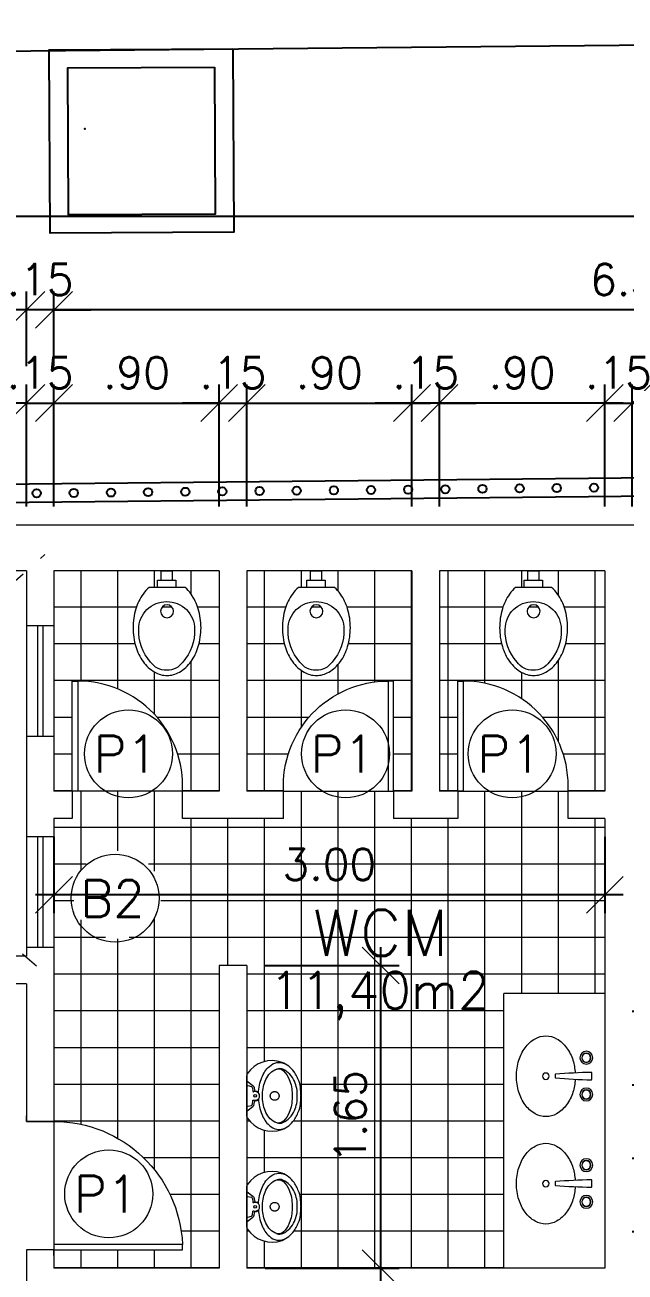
# Model space of a CAD drawing. Header units: millimetres. Extents: x 521 to 1055, y 261 to 520.
# Drawn here: x 675.49 to 678.76, y 420.18 to 426.97 of the extents above; entities that cross this region are included whole.
import ezdxf
from ezdxf.enums import TextEntityAlignment as Align

# ---------------------------------------------------------------- set-up
doc = ezdxf.new("R2010")
doc.units = ezdxf.units.MM
doc.linetypes.add('CONTINU', pattern=[0])
doc.linetypes.add('DASHDOT', pattern=[1, 0.5, -0.25, 0, -0.25])
doc.layers.add('0.1', color=8, linetype='Continuous', lineweight=13)
for name, color, linetype in [('01', 8, 'Continuous'), ('02', 1, 'Continuous'), ('parede', 5, 'Continuous'), ('PENA_02_VEG', 8, 'Continuous')]:
    doc.layers.add(name, color=color, linetype=linetype)
doc.styles.add('ROMANS', font='romans')
doc.styles.get("Standard").update_dxf_attribs({"font": 'romans.shx'})
doc.dimstyles.new('Fares Eng - 50', dxfattribs={"dimscale": 2, "dimtxt": 0.085, "dimasz": 0.1, "dimexe": 0.05, "dimexo": 0.05, "dimgap": 0.04, "dimtad": 1, "dimzin": 4, "dimdsep": 46, "dimtxsty": 'ROMANS', "dimblk1": 'OBLIQUE', "dimblk2": 'OBLIQUE', "dimsah": 1, "dimcen": 0.05, "dimdle": 0.05, "dimclrd": 8, "dimclre": 8, "dimclrt": 8, "dimaunit": 1, "dimadec": 0, "dimazin": 0, "dimtfac": 1, "dimtix": 1, "dimtmove": 2, "dimatfit": 0, "dimldrblk": 'OPEN90', "dimfxl": 1, "dimtolj": 1, "dimtzin": 0, "dimarcsym": 0})
pattern_1 = [(0, (0, 0), (0, 0.2), []), (90, (0, 0), (-0.2, 1e-17), [])]

# ---------------------------------------------------------------- blocks, each defined once
blk = doc.blocks.new('P60')
at = {"color": 252}
blk.add_lwpolyline([(-0.6, 0.0596), (0, 0.0596), (0, 0.03), (-0.6, 0.03)], close=True, dxfattribs=at)
at = {"color": 8}
blk.add_arc((-0.0289, 0.0596), 0.5711, 87.10254, 180, dxfattribs=at)
blk = doc.blocks.new('Vaso')
for points in [[(0.03, -0.05), (0.03, 0), (-0.03, 0), (-0.03, -0.05)], [(0.05, -0.09), (0.05, -0.05), (-0.05, -0.05), (-0.05, -0.09)]]:
    blk.add_lwpolyline(points)
for points in [[(0.1829, -0.31, -0.071776), (0.168, -0.4129, -0.083144), (0.1287, -0.4938, -0.106699), (0.0652, -0.5518, -0.132564), (-0.0021, -0.57, -0.132564), (-0.0694, -0.5518, -0.106699), (-0.1329, -0.4938, -0.083144), (-0.1722, -0.4129, -0.071776), (-0.1871, -0.31, -0.071776), (-0.1722, -0.2071, -0.083144), (-0.1329, -0.1262, -0.060171), (-0.1, -0.09), (0.0958, -0.09, -0.060171), (0.1287, -0.1262, -0.083144), (0.168, -0.2071, -0.071776)], [(-0.0876, -0.4972, 0.2474), (0, -0.5413, 0.2474), (0.0876, -0.4972, 0.197858), (0.1521, -0.3175, 0.418329), (0, -0.1675, 0.418329), (-0.1521, -0.3175, 0.197858)]]:
    blk.add_lwpolyline(points, format="xyb", close=True)
blk.add_circle((-0.0021, -0.22), 0.0352)
blk = doc.blocks.new('_OBLIQUE')
at = {"color": 0, "linetype": 'ByBlock'}
blk.add_line((-0.5, -0.5), (0.5, 0.5), dxfattribs=at)
blk = doc.blocks.new('*D325')
at = {"layer": '0.1', "color": 8, "linetype": 'CONTINU', "lineweight": -2, "transparency": 16777216}
for p, q in [((675.5027, 424.3465), (675.5027, 425.0113)), ((675.6527, 424.3465), (675.6527, 425.0113)), ((675.5027, 424.9113), (675.3027, 424.9113)), ((675.5027, 424.9113), (675.6527, 424.9113)), ((675.6527, 424.9113), (675.8527, 424.9113))]:
    blk.add_line(p, q, dxfattribs=at)
at = {"layer": 'DEFPOINTS', "color": 0, "linetype": 'CONTINU', "lineweight": -2, "transparency": 16777216}
for p in [(675.6527, 424.9113), (675.5027, 424.2465), (675.6527, 424.2465)]:
    blk.add_point(p, dxfattribs=at)
at = {"layer": '0.1', "color": 8, "linetype": 'CONTINU', "lineweight": -2, "transparency": 16777216, "xscale": 0.2, "yscale": 0.2, "zscale": 0.2}
blk.add_blockref('_OBLIQUE', (675.5027, 424.9113), dxfattribs=at)
at = {"layer": '0.1', "color": 8, "linetype": 'CONTINU', "lineweight": -2, "transparency": 16777216, "xscale": 0.2, "yscale": 0.2, "zscale": 0.2, "rotation": 180}
blk.add_blockref('_OBLIQUE', (675.6527, 424.9113), dxfattribs=at)
at = {"layer": '0.1', "color": 8, "linetype": 'CONTINU', "transparency": 16777216, "insert": (675.5777, 425.0763), "char_height": 0.17, "attachment_point": 5, "style": 'ROMANS'}
blk.add_mtext('\\A1;.15', dxfattribs=at)
blk = doc.blocks.new('_Open90')
at = {"color": 0, "linetype": 'ByBlock', "lineweight": -2}
for p, q in [((-0.5, 0.5), (0, 0)), ((0, 0), (-1, 0)), ((0, 0), (-0.5, -0.5))]:
    blk.add_line(p, q, dxfattribs=at)
blk = doc.blocks.new('*D326')
at = {"layer": '0.1', "color": 8, "linetype": 'CONTINU', "lineweight": -2, "transparency": 16777216}
for p, q in [((675.6527, 424.3465), (675.6527, 425.0113)), ((676.5527, 424.3465), (676.5527, 425.0113)), ((675.5527, 424.9113), (676.6527, 424.9113))]:
    blk.add_line(p, q, dxfattribs=at)
at = {"layer": 'DEFPOINTS', "color": 0, "linetype": 'CONTINU', "lineweight": -2, "transparency": 16777216}
for p in [(676.5527, 424.9113), (675.6527, 424.2465), (676.5527, 424.2465)]:
    blk.add_point(p, dxfattribs=at)
at = {"layer": '0.1', "color": 8, "linetype": 'CONTINU', "lineweight": -2, "transparency": 16777216, "xscale": 0.2, "yscale": 0.2, "zscale": 0.2, "rotation": 180}
blk.add_blockref('_OBLIQUE', (675.6527, 424.9113), dxfattribs=at)
at = {"layer": '0.1', "color": 8, "linetype": 'CONTINU', "lineweight": -2, "transparency": 16777216, "xscale": 0.2, "yscale": 0.2, "zscale": 0.2}
blk.add_blockref('_OBLIQUE', (676.5527, 424.9113), dxfattribs=at)
at = {"layer": '0.1', "color": 8, "linetype": 'CONTINU', "transparency": 16777216, "insert": (676.1027, 425.0763), "char_height": 0.17, "attachment_point": 5, "style": 'ROMANS'}
blk.add_mtext('\\A1;.90', dxfattribs=at)
blk = doc.blocks.new('*D327')
at = {"layer": '0.1', "color": 8, "linetype": 'CONTINU', "lineweight": -2, "transparency": 16777216}
for p, q in [((676.5527, 424.3465), (676.5527, 425.0113)), ((676.7027, 424.3465), (676.7027, 425.0113)), ((676.5527, 424.9113), (676.3527, 424.9113)), ((676.5527, 424.9113), (676.7027, 424.9113)), ((676.7027, 424.9113), (676.9027, 424.9113))]:
    blk.add_line(p, q, dxfattribs=at)
at = {"layer": 'DEFPOINTS', "color": 0, "linetype": 'CONTINU', "lineweight": -2, "transparency": 16777216}
for p in [(676.7027, 424.9113), (676.5527, 424.2465), (676.7027, 424.2465)]:
    blk.add_point(p, dxfattribs=at)
at = {"layer": '0.1', "color": 8, "linetype": 'CONTINU', "lineweight": -2, "transparency": 16777216, "xscale": 0.2, "yscale": 0.2, "zscale": 0.2}
blk.add_blockref('_OBLIQUE', (676.5527, 424.9113), dxfattribs=at)
at = {"layer": '0.1', "color": 8, "linetype": 'CONTINU', "lineweight": -2, "transparency": 16777216, "xscale": 0.2, "yscale": 0.2, "zscale": 0.2, "rotation": 180}
blk.add_blockref('_OBLIQUE', (676.7027, 424.9113), dxfattribs=at)
at = {"layer": '0.1', "color": 8, "linetype": 'CONTINU', "transparency": 16777216, "insert": (676.6277, 425.0763), "char_height": 0.17, "attachment_point": 5, "style": 'ROMANS'}
blk.add_mtext('\\A1;.15', dxfattribs=at)
blk = doc.blocks.new('*D328')
at = {"layer": '0.1', "color": 8, "linetype": 'CONTINU', "lineweight": -2, "transparency": 16777216}
for p, q in [((676.7027, 424.3465), (676.7027, 425.0113)), ((677.6027, 424.3465), (677.6027, 425.0113)), ((676.6027, 424.9113), (677.7027, 424.9113))]:
    blk.add_line(p, q, dxfattribs=at)
at = {"layer": 'DEFPOINTS', "color": 0, "linetype": 'CONTINU', "lineweight": -2, "transparency": 16777216}
for p in [(677.6027, 424.9113), (676.7027, 424.2465), (677.6027, 424.2465)]:
    blk.add_point(p, dxfattribs=at)
at = {"layer": '0.1', "color": 8, "linetype": 'CONTINU', "lineweight": -2, "transparency": 16777216, "xscale": 0.2, "yscale": 0.2, "zscale": 0.2, "rotation": 180}
blk.add_blockref('_OBLIQUE', (676.7027, 424.9113), dxfattribs=at)
at = {"layer": '0.1', "color": 8, "linetype": 'CONTINU', "lineweight": -2, "transparency": 16777216, "xscale": 0.2, "yscale": 0.2, "zscale": 0.2}
blk.add_blockref('_OBLIQUE', (677.6027, 424.9113), dxfattribs=at)
at = {"layer": '0.1', "color": 8, "linetype": 'CONTINU', "transparency": 16777216, "insert": (677.1527, 425.0763), "char_height": 0.17, "attachment_point": 5, "style": 'ROMANS'}
blk.add_mtext('\\A1;.90', dxfattribs=at)
blk = doc.blocks.new('*D329')
at = {"layer": '0.1', "color": 8, "linetype": 'CONTINU', "lineweight": -2, "transparency": 16777216}
for p, q in [((678.6527, 424.3465), (678.6527, 425.0113)), ((678.8027, 424.3465), (678.8027, 425.0113)), ((678.6527, 424.9113), (678.4527, 424.9113)), ((678.6527, 424.9113), (678.8027, 424.9113)), ((678.8027, 424.9113), (679.0027, 424.9113))]:
    blk.add_line(p, q, dxfattribs=at)
at = {"layer": 'DEFPOINTS', "color": 0, "linetype": 'CONTINU', "lineweight": -2, "transparency": 16777216}
for p in [(678.8027, 424.9113), (678.6527, 424.2465), (678.8027, 424.2465)]:
    blk.add_point(p, dxfattribs=at)
at = {"layer": '0.1', "color": 8, "linetype": 'CONTINU', "lineweight": -2, "transparency": 16777216, "xscale": 0.2, "yscale": 0.2, "zscale": 0.2}
blk.add_blockref('_OBLIQUE', (678.6527, 424.9113), dxfattribs=at)
at = {"layer": '0.1', "color": 8, "linetype": 'CONTINU', "lineweight": -2, "transparency": 16777216, "xscale": 0.2, "yscale": 0.2, "zscale": 0.2, "rotation": 180}
blk.add_blockref('_OBLIQUE', (678.8027, 424.9113), dxfattribs=at)
at = {"layer": '0.1', "color": 8, "linetype": 'CONTINU', "transparency": 16777216, "insert": (678.7277, 425.0763), "char_height": 0.17, "attachment_point": 5, "style": 'ROMANS'}
blk.add_mtext('\\A1;.15', dxfattribs=at)
blk = doc.blocks.new('*D330')
at = {"layer": '0.1', "color": 8, "linetype": 'CONTINU', "lineweight": -2, "transparency": 16777216}
for p, q in [((678.8027, 424.3465), (678.8027, 425.0113)), ((682.0027, 424.3465), (682.0027, 425.0113)), ((678.7027, 424.9113), (682.1027, 424.9113))]:
    blk.add_line(p, q, dxfattribs=at)
at = {"layer": 'DEFPOINTS', "color": 0, "linetype": 'CONTINU', "lineweight": -2, "transparency": 16777216}
for p in [(682.0027, 424.9113), (678.8027, 424.2465), (682.0027, 424.2465)]:
    blk.add_point(p, dxfattribs=at)
at = {"layer": '0.1', "color": 8, "linetype": 'CONTINU', "lineweight": -2, "transparency": 16777216, "xscale": 0.2, "yscale": 0.2, "zscale": 0.2, "rotation": 180}
blk.add_blockref('_OBLIQUE', (678.8027, 424.9113), dxfattribs=at)
at = {"layer": '0.1', "color": 8, "linetype": 'CONTINU', "lineweight": -2, "transparency": 16777216, "xscale": 0.2, "yscale": 0.2, "zscale": 0.2}
blk.add_blockref('_OBLIQUE', (682.0027, 424.9113), dxfattribs=at)
at = {"layer": '0.1', "color": 8, "linetype": 'CONTINU', "transparency": 16777216, "insert": (680.4027, 425.0763), "char_height": 0.17, "attachment_point": 5, "style": 'ROMANS'}
blk.add_mtext('\\A1;3.20', dxfattribs=at)
blk = doc.blocks.new('*D332')
at = {"layer": '0.1', "color": 8, "linetype": 'CONTINU', "lineweight": -2, "transparency": 16777216}
for p, q in [((675.6527, 425.1113), (675.6527, 425.519)), ((682.0027, 425.1113), (682.0027, 425.519)), ((682.1027, 425.419), (675.5527, 425.419))]:
    blk.add_line(p, q, dxfattribs=at)
at = {"layer": 'DEFPOINTS', "color": 0, "linetype": 'CONTINU', "lineweight": -2, "transparency": 16777216}
for p in [(675.6527, 425.419), (675.6527, 425.0113), (682.0027, 425.0113)]:
    blk.add_point(p, dxfattribs=at)
at = {"layer": '0.1', "color": 8, "linetype": 'CONTINU', "lineweight": -2, "transparency": 16777216, "xscale": 0.2, "yscale": 0.2, "zscale": 0.2, "rotation": 180}
blk.add_blockref('_OBLIQUE', (675.6527, 425.419), dxfattribs=at)
at = {"layer": '0.1', "color": 8, "linetype": 'CONTINU', "lineweight": -2, "transparency": 16777216, "xscale": 0.2, "yscale": 0.2, "zscale": 0.2}
blk.add_blockref('_OBLIQUE', (682.0027, 425.419), dxfattribs=at)
at = {"layer": '0.1', "color": 8, "linetype": 'CONTINU', "transparency": 16777216, "insert": (678.8277, 425.584), "char_height": 0.17, "attachment_point": 5, "style": 'ROMANS'}
blk.add_mtext('\\A1;6.35', dxfattribs=at)
blk = doc.blocks.new('*D334')
at = {"layer": '0.1', "color": 8, "linetype": 'CONTINU', "lineweight": -2, "transparency": 16777216}
for p, q in [((675.5027, 425.1113), (675.5027, 425.519)), ((675.6527, 425.1113), (675.6527, 425.519)), ((675.5027, 425.419), (675.3027, 425.419)), ((675.6527, 425.419), (675.5027, 425.419)), ((675.6527, 425.419), (675.8527, 425.419))]:
    blk.add_line(p, q, dxfattribs=at)
at = {"layer": 'DEFPOINTS', "color": 0, "linetype": 'CONTINU', "lineweight": -2, "transparency": 16777216}
for p in [(675.5027, 425.419), (675.5027, 425.0113), (675.6527, 425.0113)]:
    blk.add_point(p, dxfattribs=at)
at = {"layer": '0.1', "color": 8, "linetype": 'CONTINU', "lineweight": -2, "transparency": 16777216, "xscale": 0.2, "yscale": 0.2, "zscale": 0.2}
blk.add_blockref('_OBLIQUE', (675.5027, 425.419), dxfattribs=at)
at = {"layer": '0.1', "color": 8, "linetype": 'CONTINU', "lineweight": -2, "transparency": 16777216, "xscale": 0.2, "yscale": 0.2, "zscale": 0.2, "rotation": 180}
blk.add_blockref('_OBLIQUE', (675.6527, 425.419), dxfattribs=at)
at = {"layer": '0.1', "color": 8, "linetype": 'CONTINU', "transparency": 16777216, "insert": (675.5777, 425.584), "char_height": 0.17, "attachment_point": 5, "style": 'ROMANS'}
blk.add_mtext('\\A1;.15', dxfattribs=at)
blk = doc.blocks.new('*D335')
at = {"layer": '0.1', "color": 8, "linetype": 'CONTINU', "lineweight": -2, "transparency": 16777216}
for p, q in [((673.0027, 425.1113), (673.0027, 425.519)), ((675.5027, 425.1113), (675.5027, 425.519)), ((675.6027, 425.419), (672.9027, 425.419))]:
    blk.add_line(p, q, dxfattribs=at)
at = {"layer": 'DEFPOINTS', "color": 0, "linetype": 'CONTINU', "lineweight": -2, "transparency": 16777216}
for p in [(673.0027, 425.419), (673.0027, 425.0113), (675.5027, 425.0113)]:
    blk.add_point(p, dxfattribs=at)
at = {"layer": '0.1', "color": 8, "linetype": 'CONTINU', "lineweight": -2, "transparency": 16777216, "xscale": 0.2, "yscale": 0.2, "zscale": 0.2, "rotation": 180}
blk.add_blockref('_OBLIQUE', (673.0027, 425.419), dxfattribs=at)
at = {"layer": '0.1', "color": 8, "linetype": 'CONTINU', "lineweight": -2, "transparency": 16777216, "xscale": 0.2, "yscale": 0.2, "zscale": 0.2}
blk.add_blockref('_OBLIQUE', (675.5027, 425.419), dxfattribs=at)
at = {"layer": '0.1', "color": 8, "linetype": 'CONTINU', "transparency": 16777216, "insert": (673.79, 425.6269), "char_height": 0.17, "attachment_point": 5, "style": 'ROMANS'}
blk.add_mtext('\\A1;2.50', dxfattribs=at)
blk = doc.blocks.new('*D339')
at = {"layer": '0.1', "color": 8, "linetype": 'CONTINU', "lineweight": -2, "transparency": 16777216}
for p, q in [((666.2527, 425.619), (666.2527, 426.0268)), ((682.2527, 425.619), (682.2527, 426.0268)), ((682.3527, 425.9268), (666.1527, 425.9268))]:
    blk.add_line(p, q, dxfattribs=at)
at = {"layer": 'DEFPOINTS', "color": 0, "linetype": 'CONTINU', "lineweight": -2, "transparency": 16777216}
for p in [(666.2527, 425.9268), (666.2527, 425.519), (682.2527, 425.519)]:
    blk.add_point(p, dxfattribs=at)
at = {"layer": '0.1', "color": 8, "linetype": 'CONTINU', "lineweight": -2, "transparency": 16777216, "xscale": 0.2, "yscale": 0.2, "zscale": 0.2, "rotation": 180}
blk.add_blockref('_OBLIQUE', (666.2527, 425.9268), dxfattribs=at)
at = {"layer": '0.1', "color": 8, "linetype": 'CONTINU', "lineweight": -2, "transparency": 16777216, "xscale": 0.2, "yscale": 0.2, "zscale": 0.2}
blk.add_blockref('_OBLIQUE', (682.2527, 425.9268), dxfattribs=at)
at = {"layer": '0.1', "color": 8, "linetype": 'CONTINU', "transparency": 16777216, "insert": (673.7149, 426.1828), "char_height": 0.17, "attachment_point": 5, "style": 'ROMANS'}
blk.add_mtext('\\A1;16.00', dxfattribs=at)
blk = doc.blocks.new('*D446')
at = {"layer": '0.1', "color": 8, "linetype": 'CONTINU', "lineweight": -2, "transparency": 16777216}
for p, q in [((674.7827, 421.8465), (674.7827, 403.5465)), ((675.4027, 421.7465), (674.6827, 421.7465)), ((675.4027, 403.6465), (674.6827, 403.6465))]:
    blk.add_line(p, q, dxfattribs=at)
at = {"layer": 'DEFPOINTS', "color": 0, "linetype": 'CONTINU', "lineweight": -2, "transparency": 16777216}
for p in [(675.5027, 421.7465), (674.7827, 403.6465), (675.5027, 403.6465)]:
    blk.add_point(p, dxfattribs=at)
at = {"layer": '0.1', "color": 8, "linetype": 'CONTINU', "lineweight": -2, "transparency": 16777216, "xscale": 0.2, "yscale": 0.2, "zscale": 0.2}
for p, rotation in [((674.7827, 421.7465), 90), ((674.7827, 403.6465), 270)]:
    blk.add_blockref('_OBLIQUE', p, dxfattribs=dict(at, rotation=rotation))
at = {"layer": '0.1', "color": 8, "linetype": 'CONTINU', "transparency": 16777216, "insert": (674.6177, 412.6965), "char_height": 0.17, "attachment_point": 5, "rotation": 90, "style": 'ROMANS'}
blk.add_mtext('\\A1;18.10', dxfattribs=at)
blk = doc.blocks.new('P70')
for points in [[(0, 0.76), (0, 0.73), (0.15, 0.73), (0.15, 0.76)], [(0, 0), (0, 0.03), (0.15, 0.03), (0.15, 0)]]:
    blk.add_lwpolyline(points)
blk.add_lwpolyline([(-0.7, 0.06), (0, 0.06), (0, 0.03), (-0.7, 0.03)], close=True)
at = {"color": 8}
blk.add_arc((0, 0.0293), 0.7007, 90, 177.4911, dxfattribs=at)
blk = doc.blocks.new('MIC')
for p, q in [((0, 0), (0, 0.1115)), ((0.294, 0.0017), (0.294, 0)), ((0, -0.1115), (0, 0)), ((0.294, 0), (0.294, -0.0017))]:
    blk.add_line(p, q)
for points in [[(0.0639, 0.016, -0.100603), (0.082, 0.1, -0.114611), (0.123, 0.161, -0.309836), (0.2095, 0.1751, -0.309836)], [(0.1614, -0.1456), (0.1649, -0.1467, 0.189039), (0.1967, -0.145, 0.189014), (0.26, -0.0796, 0.116802), (0.275, 0, 0.116802), (0.26, 0.0796, 0.189014), (0.1967, 0.145, 0.189039), (0.1649, 0.1467), (0.1614, 0.1456)], [(0.002, 0.0805), (0.034, 0.057, -0.1805), (0.041, 0.0455), (0.043, 0.032, 0.35029), (0.0485, 0.026, -0.252034), (0.063, 0.0195)], [(0, 0.0531, -0.473116), (0.005, 0.056), (0.025, 0.0515, -0.362542), (0.0315, 0.043), (0.0325, 0.0285, 0.564769), (0.0386, 0.0228)], [(0, -0.0531, 0.473116), (0.005, -0.056), (0.025, -0.0515, 0.362542), (0.0315, -0.043), (0.0325, -0.0285, -0.564769), (0.0386, -0.0228)], [(0.002, -0.0805), (0.034, -0.057, 0.1805), (0.041, -0.0455), (0.043, -0.032, -0.35029), (0.0485, -0.026, 0.252034), (0.063, -0.0195)], [(0.0639, -0.016, 0.100603), (0.082, -0.1, 0.114611), (0.123, -0.161, 0.309836), (0.2095, -0.1751, 0.309836)]]:
    blk.add_lwpolyline(points, format="xyb")
blk.add_lwpolyline([(0.247, 0), (0.2471, -0.0078, -0.102017), (0.2314, -0.0902, -0.100634), (0.1998, -0.1372, -0.31043), (0.1587, -0.1445, -0.029837), (0.153, -0.1425, -0.193887), (0.1005, -0.08, -0.096635), (0.0855, 0, -0.096635), (0.1005, 0.08, -0.193887), (0.153, 0.1425, -0.029837), (0.1587, 0.1445, -0.31043), (0.1998, 0.1372, -0.100634), (0.2314, 0.0902, -0.102017), (0.2471, 0.0078)], format="xyb", close=True)
blk.add_circle((0.046, 0), 0.0075)
at = {"linetype": 'DASHDOT'}
blk.add_circle((0.152, 0), 0.024, dxfattribs=at)
for centre, radius, start, end in [((0.1378, 0.0316), 0.1612, 69.9635, 146.72537), ((0.1387, 0.0475), 0.146, 35.25885, 68.15339), ((0.0142, 0.1113), 0.0142, 142.06491, 179.05502), ((0.0355, -0.0108), 0.2641, 26.26256, 32.66128), ((-0.0293, -0.0427), 0.3364, 21.06742, 26.26256), ((0.1598, 0.0301), 0.1338, 1.84509, 21.06742), ((0.046, 0), 0.024, 251.96736, 108.03264), ((-0.7216, 0.0017), 1.0157, 360, 1.84509), ((0.1598, -0.0301), 0.1338, 338.93258, 358.15491), ((-0.7216, -0.0017), 1.0157, 358.15491, 360), ((0.0142, -0.1113), 0.0142, 180.94498, 217.93509), ((0.1378, -0.0316), 0.1612, 213.27463, 290.0365), ((0.1387, -0.0475), 0.146, 291.84661, 324.74115), ((0.0355, 0.0108), 0.2641, 327.33872, 333.73744), ((-0.0293, 0.0427), 0.3364, 333.73744, 338.93258)]:
    blk.add_arc(centre, radius, start, end)
blk = doc.blocks.new('Cuba')
blk.add_lwpolyline([(0.0008, 0.05), (-0.0074, 0.05, -0.389688), (-0.0094, 0.0518, -0.017234), (-0.0192, 0.248, -0.418769), (-0.0172, 0.25), (0.0008, 0.25), (0.0188, 0.25, -0.418769), (0.0208, 0.248, -0.017234), (0.011, 0.0518, -0.389688), (0.009, 0.05)], format="xyb", close=True)
blk.add_lwpolyline([(-0.0164, 0.1596, 0.059592), (-0.087, 0.1472, 0.084248), (-0.1556, 0.1131, 0.106469), (-0.2045, 0.0584, 0.130159), (-0.22, 0, 0.130159), (-0.2045, -0.0584, 0.106469), (-0.1556, -0.1131, 0.084248), (-0.087, -0.1472, 0.073281), (0, -0.16, 0.073281), (0.087, -0.1472, 0.084248), (0.1556, -0.1131, 0.106469), (0.2045, -0.0584, 0.130159), (0.22, 0, 0.130159), (0.2045, 0.0584, 0.106469), (0.1556, 0.1131, 0.084248), (0.087, 0.1472, 0.058268), (0.018, 0.1595, 0.073281)], format="xyb")
for centre, radius in [((-0.0992, 0.22), 0.035), ((0.1008, 0.22), 0.035), ((0, 0), 0.0175)]:
    blk.add_circle(centre, radius)
at = {"color": 8}
for centre, radius in [((-0.0992, 0.22), 0.025), ((-0.0992, 0.22), 0.024), ((0.1008, 0.22), 0.025), ((0.1008, 0.22), 0.024)]:
    blk.add_circle(centre, radius, dxfattribs=at)
blk = doc.blocks.new('ÁREA')
for p in [(0.00005, 0.003762), (0, 0)]:
    blk.add_attdef('COMPARTIMENTO', text='', height=0.0025).set_placement(p, align=Align.CENTER)
at = {"color": 1}
for p in [(-0.00005, -0.003762), (-0.000099, -0.007523)]:
    blk.add_attdef('ÁREA', text='', height=0.002, dxfattribs=at).set_placement(p, align=Align.CENTER)
blk = doc.blocks.new('*D643')
at = {"layer": '0.1', "color": 8, "linetype": 'CONTINU', "lineweight": -2, "transparency": 16777216}
for p, q in [((677.7527, 424.3465), (677.7527, 425.0113)), ((678.6527, 424.3465), (678.6527, 425.0113)), ((678.7527, 424.9113), (677.6527, 424.9113))]:
    blk.add_line(p, q, dxfattribs=at)
at = {"layer": 'DEFPOINTS', "color": 0, "linetype": 'CONTINU', "lineweight": -2, "transparency": 16777216}
for p in [(677.7527, 424.9113), (677.7527, 424.2465), (678.6527, 424.2465)]:
    blk.add_point(p, dxfattribs=at)
at = {"layer": '0.1', "color": 8, "linetype": 'CONTINU', "lineweight": -2, "transparency": 16777216, "xscale": 0.2, "yscale": 0.2, "zscale": 0.2, "rotation": 180}
blk.add_blockref('_OBLIQUE', (677.7527, 424.9113), dxfattribs=at)
at = {"layer": '0.1', "color": 8, "linetype": 'CONTINU', "lineweight": -2, "transparency": 16777216, "xscale": 0.2, "yscale": 0.2, "zscale": 0.2}
blk.add_blockref('_OBLIQUE', (678.6527, 424.9113), dxfattribs=at)
at = {"layer": '0.1', "color": 8, "linetype": 'CONTINU', "transparency": 16777216, "insert": (678.2027, 425.0763), "char_height": 0.17, "attachment_point": 5, "style": 'ROMANS'}
blk.add_mtext('\\A1;.90', dxfattribs=at)
blk = doc.blocks.new('*D644')
at = {"layer": '0.1', "color": 8, "linetype": 'CONTINU', "lineweight": -2, "transparency": 16777216}
for p, q in [((677.6027, 424.3465), (677.6027, 425.0113)), ((677.7527, 424.3465), (677.7527, 425.0113)), ((677.6027, 424.9113), (677.4027, 424.9113)), ((677.7527, 424.9113), (677.6027, 424.9113)), ((677.7527, 424.9113), (677.9527, 424.9113))]:
    blk.add_line(p, q, dxfattribs=at)
at = {"layer": 'DEFPOINTS', "color": 0, "linetype": 'CONTINU', "lineweight": -2, "transparency": 16777216}
for p in [(677.6027, 424.9113), (677.6027, 424.2465), (677.7527, 424.2465)]:
    blk.add_point(p, dxfattribs=at)
at = {"layer": '0.1', "color": 8, "linetype": 'CONTINU', "lineweight": -2, "transparency": 16777216, "xscale": 0.2, "yscale": 0.2, "zscale": 0.2}
blk.add_blockref('_OBLIQUE', (677.6027, 424.9113), dxfattribs=at)
at = {"layer": '0.1', "color": 8, "linetype": 'CONTINU', "lineweight": -2, "transparency": 16777216, "xscale": 0.2, "yscale": 0.2, "zscale": 0.2, "rotation": 180}
blk.add_blockref('_OBLIQUE', (677.7527, 424.9113), dxfattribs=at)
at = {"layer": '0.1', "color": 8, "linetype": 'CONTINU', "transparency": 16777216, "insert": (677.6777, 425.0763), "char_height": 0.17, "attachment_point": 5, "style": 'ROMANS'}
blk.add_mtext('\\A1;.15', dxfattribs=at)
blk = doc.blocks.new('*D645')
at = {"layer": '0.1', "color": 8, "linetype": 'CONTINU', "lineweight": -2, "transparency": 16777216}
for p, q in [((675.6527, 422.5465), (675.6527, 422.1319)), ((678.6527, 422.5465), (678.6527, 422.1319)), ((678.7527, 422.2319), (675.5527, 422.2319))]:
    blk.add_line(p, q, dxfattribs=at)
at = {"layer": 'DEFPOINTS', "color": 0, "linetype": 'CONTINU', "lineweight": -2, "transparency": 16777216}
for p in [(675.6527, 422.6465), (678.6527, 422.6465), (675.6527, 422.2319)]:
    blk.add_point(p, dxfattribs=at)
at = {"layer": '0.1', "color": 8, "linetype": 'CONTINU', "lineweight": -2, "transparency": 16777216, "xscale": 0.2, "yscale": 0.2, "zscale": 0.2, "rotation": 180}
blk.add_blockref('_OBLIQUE', (675.6527, 422.2319), dxfattribs=at)
at = {"layer": '0.1', "color": 8, "linetype": 'CONTINU', "lineweight": -2, "transparency": 16777216, "xscale": 0.2, "yscale": 0.2, "zscale": 0.2}
blk.add_blockref('_OBLIQUE', (678.6527, 422.2319), dxfattribs=at)
at = {"layer": '0.1', "color": 8, "linetype": 'CONTINU', "transparency": 16777216, "insert": (677.1527, 422.3969), "char_height": 0.17, "attachment_point": 5, "style": 'ROMANS'}
blk.add_mtext('\\A1;3.00', dxfattribs=at)
blk = doc.blocks.new('*D646')
at = {"layer": '0.1', "color": 8, "linetype": 'CONTINU', "lineweight": -2, "transparency": 16777216}
for p, q in [((677.432, 421.9465), (677.432, 420.0965)), ((676.8027, 421.8465), (677.532, 421.8465)), ((676.8027, 420.1965), (677.532, 420.1965))]:
    blk.add_line(p, q, dxfattribs=at)
at = {"layer": 'DEFPOINTS', "color": 0, "linetype": 'CONTINU', "lineweight": -2, "transparency": 16777216}
for p in [(676.7027, 421.8465), (676.7027, 420.1965), (677.432, 420.1965)]:
    blk.add_point(p, dxfattribs=at)
at = {"layer": '0.1', "color": 8, "linetype": 'CONTINU', "lineweight": -2, "transparency": 16777216, "xscale": 0.2, "yscale": 0.2, "zscale": 0.2}
for p, rotation in [((677.432, 421.8465), 90), ((677.432, 420.1965), 270)]:
    blk.add_blockref('_OBLIQUE', p, dxfattribs=dict(at, rotation=rotation))
at = {"layer": '0.1', "color": 8, "linetype": 'CONTINU', "transparency": 16777216, "insert": (677.267, 421.0215), "char_height": 0.17, "attachment_point": 5, "rotation": 90, "style": 'ROMANS'}
blk.add_mtext('\\A1;1.65', dxfattribs=at)
blk = doc.blocks.new('SUP')
at = {"layer": '01', "color": 8}
for p, q in [((247.1784, 61.9223), (222.7, 61.6788)), ((247.1784, 61.8223), (222.8, 61.5798))]:
    blk.add_line(p, q, dxfattribs=at)
at = {"layer": '02', "color": 8}
blk.add_line((220.1873, 64.0216), (246.6776, 64.2719), dxfattribs=at)
at = {"layer": '02', "color": 8, "linetype": 'CONTINU', "lineweight": -2}
for points in [[(232.9244, 64.1419), (232.9293, 63.142), (231.9293, 63.137), (231.9244, 64.137), (232.9244, 64.1419)], [(232.8249, 64.0414), (232.8288, 63.2415), (232.0288, 63.2375), (232.0249, 64.0375), (232.8249, 64.0414)]]:
    blk.add_lwpolyline(points, dxfattribs=at)
at = {"layer": 'parede', "color": 8}
for centre in [(231.8557, 61.7199), (232.058, 61.7219), (232.2604, 61.7239), (232.4627, 61.7259), (232.6651, 61.7279), (232.8674, 61.73), (233.0698, 61.732), (233.2721, 61.734), (233.4745, 61.736), (233.6769, 61.738), (233.8792, 61.74), (234.0816, 61.742), (234.2839, 61.744), (234.4863, 61.7461), (234.6886, 61.7481), (234.891, 61.7501)]:
    blk.add_circle(centre, 0.0225, dxfattribs=at)
at = {"layer": 'PENA_02_VEG', "color": 8, "linetype": 'Continuous'}
blk.add_point((232.1174, 63.7063), dxfattribs=at)

msp = doc.modelspace()

# ---------------------------------------------------------------- hatches: boundary and pattern name
at = {"layer": '0.1', "linetype": 'CONTINU'}
h = msp.add_hatch(dxfattribs=at)
h.set_pattern_fill('_USER', color=8, scale=0.2, style=0, double=1, pattern_type=0)
h.set_pattern_definition(pattern_1)
h.paths.add_polyline_path([(676.55267, 423.99649), (676.2965, 423.99649), (676.2965, 423.94649), (676.2365, 423.94649), (676.2365, 423.99649), (675.65267, 423.99649), (675.65267, 423.69649), (675.65267, 423.09649), (675.65267, 422.79649), (675.75267, 422.79649), (675.75267, 423.39649), (675.78227, 423.39649, -0.429104), (676.35267, 422.79649), (676.55267, 422.79649)])
h.paths.add_polyline_path([(676.09846, 423.58354, 0.0000031), (676.09846, 423.58354, -0.0000023)], flags=0)
h.paths.add_polyline_path([(676.23336, 423.77646, -1), (676.30386, 423.77646, -1)], flags=0)
edge = h.paths.add_edge_path(flags=16)
edge.add_arc((676.44777, 423.68649), 0.36416, 180.000039, 196.421725)
edge.add_arc((676.35969, 423.66053), 0.27234, 196.42181, 215.433283)
edge.add_arc((676.30391, 423.62084), 0.20388, 215.433278, 239.794718)
edge.add_arc((676.26861, 423.56019), 0.1337, 239.794689, 270.000006)
edge.add_arc((676.26861, 423.56019), 0.1337, 269.999994, 300.205311)
edge.add_arc((676.2333, 423.62084), 0.20388, 300.205282, 324.566722)
edge.add_arc((676.17752, 423.66053), 0.27234, 324.566717, 343.57819)
edge.add_arc((676.08945, 423.68649), 0.36416, 343.578275, 359.999961)
edge.add_arc((676.08945, 423.68649), 0.36416, 0.000039, 16.421725)
edge.add_arc((676.17752, 423.71245), 0.27234, 16.42181, 35.433283)
edge.add_arc((676.2333, 423.75213), 0.20388, 35.433342, 49.206913)
edge.add_line((676.3665, 423.90649), (676.17071, 423.90649))
edge.add_arc((676.30391, 423.75213), 0.20388, 130.793087, 144.566658)
edge.add_arc((676.35969, 423.71245), 0.27234, 144.566717, 163.57819)
edge.add_arc((676.44777, 423.68649), 0.36416, 163.578275, 179.999961)
at = {"layer": '0.1', "linetype": 'CONTINU', "lineweight": -2}
h = msp.add_hatch(dxfattribs=at)
h.set_pattern_fill('_USER', color=8, scale=0.4, style=0, double=1, pattern_type=0)
h.set_pattern_definition([(0, (675.65267, 417.5965), (0, 0.4), []), (90, (675.65267, 417.5965), (-0.4, 2e-17), [])])
h.paths.add_polyline_path([(682.00267, 423.09649), (682.00267, 423.99649), (679.35267, 423.99649), (679.35267, 421.99649), (678.80267, 421.99649), (678.80267, 420.04649), (675.65267, 420.04649), (675.65267, 419.54649, -0.4220514), (676.45267, 418.77649), (676.45267, 418.74649), (675.65267, 418.74649), (675.65267, 418.34649), (682.00267, 418.34649)])
h.paths.add_polyline_path([(681.00267, 423.24649, -1), (681.50267, 423.24649, -1)], flags=16)
h.paths.add_polyline_path([(679.47141, 421.54145), (679.47141, 421.17703), (679.07562, 421.17703), (679.07562, 421.54145)], flags=16)
h.paths.add_polyline_path([(679.41119, 421.35924, -1), (679.3194, 421.35924, -1)], flags=0)
h.paths.add_polyline_path([(679.47141, 418.75236), (679.47141, 418.38795), (679.07562, 418.38795), (679.07562, 418.75236)], flags=16)
h.paths.add_polyline_path([(679.41119, 418.57016, -1), (679.3194, 418.57016, -1)], flags=0)
h.paths.add_polyline_path([(682.00267, 418.19649), (675.65267, 418.19649), (675.65267, 417.59649), (682.00267, 417.59649)])
h.paths.add_polyline_path([(679.80895, 421.41258), (679.80895, 422.01567), (679.55395, 422.01567), (679.55395, 421.41258)], flags=24)
h.paths.add_polyline_path([(679.84395, 422.50494), (679.84395, 422.93804), (679.58895, 422.93804), (679.58895, 422.50494)], flags=24)
h.paths.add_polyline_path([(679.84395, 423.10708), (679.84395, 423.68589), (679.58895, 423.68589), (679.58895, 423.10708)], flags=24)
h.paths.add_polyline_path([(679.84395, 419.90494), (679.84395, 420.33804), (679.58895, 420.33804), (679.58895, 419.90494)], flags=24)
h.paths.add_polyline_path([(681.66463, 423.32994), (681.66463, 423.76304), (681.40963, 423.76304), (681.40963, 423.32994)], flags=24)
h.paths.add_polyline_path([(679.67719, 420.44806), (681.07243, 420.44806), (681.07243, 420.80521), (679.67719, 420.80521)], flags=24)
h.paths.add_polyline_path([(679.85466, 420.77114), (680.90823, 420.77114), (680.90823, 421.14614), (679.85466, 421.14614)], flags=24)
at = {"layer": '0.1', "linetype": 'CONTINU'}
h = msp.add_hatch(dxfattribs=at)
h.set_pattern_fill('_USER', color=8, scale=0.2, style=0, double=1, pattern_type=0)
h.set_pattern_definition(pattern_1)
h.paths.add_polyline_path([(677.60267, 423.99649), (677.10991, 423.99649), (677.10991, 423.94649), (677.04991, 423.94649), (677.04991, 423.99649), (676.70267, 423.99649), (676.70267, 422.79649), (676.90267, 422.79649, -0.429104), (677.47307, 423.39649), (677.50267, 423.39649), (677.50267, 422.79649), (677.60267, 422.79649)])
h.paths.add_polyline_path([(676.91187, 423.58354, 0.0000031), (676.91187, 423.58354, -0.0000023)], flags=0)
h.paths.add_polyline_path([(677.04676, 423.77646, -1), (677.11726, 423.77646, -1)], flags=0)
edge = h.paths.add_edge_path(flags=16)
edge.add_arc((677.26117, 423.68649), 0.36416, 180.000039, 196.421725)
edge.add_arc((677.1731, 423.66053), 0.27234, 196.42181, 215.433283)
edge.add_arc((677.11732, 423.62084), 0.20388, 215.433278, 239.794718)
edge.add_arc((677.08201, 423.56019), 0.1337, 239.794689, 270.000006)
edge.add_arc((677.08201, 423.56019), 0.1337, 269.999994, 300.205311)
edge.add_arc((677.04671, 423.62084), 0.20388, 300.205282, 324.566722)
edge.add_arc((676.99093, 423.66053), 0.27234, 324.566717, 343.57819)
edge.add_arc((676.90285, 423.68649), 0.36416, 343.578275, 359.999961)
edge.add_arc((676.90285, 423.68649), 0.36416, 0.000039, 16.421725)
edge.add_arc((676.99093, 423.71245), 0.27234, 16.42181, 35.433283)
edge.add_arc((677.04671, 423.75213), 0.20388, 35.433342, 49.206913)
edge.add_line((677.17991, 423.90649), (676.98412, 423.90649))
edge.add_arc((677.11732, 423.75213), 0.20388, 130.793087, 144.566658)
edge.add_arc((677.1731, 423.71245), 0.27234, 144.566717, 163.57819)
edge.add_arc((677.26117, 423.68649), 0.36416, 163.578275, 179.999961)
h = msp.add_hatch(dxfattribs=at)
h.set_pattern_fill('_USER', color=8, scale=0.2, style=0, double=1, pattern_type=0)
h.set_pattern_definition(pattern_1)
h.paths.add_polyline_path([(678.65267, 423.99649), (678.29292, 423.99649), (678.29292, 423.94649), (678.23292, 423.94649), (678.23292, 423.99649), (677.75267, 423.99649), (677.75267, 422.79649), (677.85267, 422.79649), (677.85267, 423.39649), (677.88227, 423.39649, -0.2002278), (678.28816, 423.22716, -0.1067037), (678.35267, 423.14927, -0.1648706), (678.45267, 422.79649), (678.65267, 422.79649)])
h.paths.add_polyline_path([(678.09488, 423.58354), (678.09488, 423.58354, 0.0000022), (678.09488, 423.58354), (678.09488, 423.58354, -0.0000023)], flags=0)
h.paths.add_polyline_path([(678.22978, 423.77646, -1), (678.30028, 423.77646, -1)], flags=0)
edge = h.paths.add_edge_path(flags=16)
edge.add_arc((678.44419, 423.68649), 0.36416, 180.000039, 196.421725)
edge.add_arc((678.35611, 423.66053), 0.27234, 196.42181, 215.433283)
edge.add_arc((678.30034, 423.62084), 0.20388, 215.433278, 239.794718)
edge.add_arc((678.26503, 423.56019), 0.1337, 239.794689, 270.000006)
edge.add_arc((678.26503, 423.56019), 0.1337, 269.999994, 300.205311)
edge.add_arc((678.22972, 423.62084), 0.20388, 300.205282, 324.566722)
edge.add_arc((678.17394, 423.66053), 0.27234, 324.566717, 343.57819)
edge.add_arc((678.08587, 423.68649), 0.36416, 343.578275, 359.999961)
edge.add_arc((678.08587, 423.68649), 0.36416, 0.000039, 16.421725)
edge.add_arc((678.17394, 423.71245), 0.27234, 16.42181, 35.433283)
edge.add_arc((678.22972, 423.75213), 0.20388, 35.433342, 49.206913)
edge.add_line((678.36292, 423.90649), (678.16713, 423.90649))
edge.add_arc((678.30034, 423.75213), 0.20388, 130.793087, 144.566658)
edge.add_arc((678.35611, 423.71245), 0.27234, 144.566717, 163.57819)
edge.add_arc((678.44419, 423.68649), 0.36416, 163.578275, 179.999961)
h = msp.add_hatch(dxfattribs=at)
h.set_pattern_fill('_USER', color=8, scale=0.2, style=0, double=1, pattern_type=0)
h.set_pattern_definition(pattern_1)
h.paths.add_polyline_path([(678.10267, 421.69446), (678.65267, 421.69446), (678.65267, 422.64649), (678.45267, 422.64649), (678.45267, 422.79649), (677.85267, 422.79649), (677.85267, 422.64649), (677.82267, 422.64649), (677.50267, 422.64649), (677.50267, 422.79649), (677.47307, 422.79649), (676.90267, 422.79649), (676.90267, 422.64649), (676.87267, 422.64649), (676.35267, 422.64649), (676.35267, 422.79649), (675.75267, 422.79649), (675.75267, 422.64649), (675.72267, 422.64649), (675.65267, 422.64649), (675.65267, 422.54649), (675.65267, 421.94649), (675.65267, 420.99649, -0.4014456), (676.35267, 420.32649), (676.35267, 420.29649), (675.65267, 420.29649), (675.65267, 420.26649), (675.65267, 420.19649), (676.55267, 420.19649), (676.55267, 421.84649), (676.70267, 421.84649), (676.70267, 421.24694, -0.162816), (676.70567, 421.25544, -0.3480503), (676.89567, 421.31844, -0.1445233), (676.96054, 421.26722, -0.027927), (676.97504, 421.24155, -0.0226719), (676.98728, 421.21362, -0.0840705), (676.99615, 421.16984, -0.0080509), (676.99668, 421.13714), (676.99668, 421.13544), (676.99668, 421.13374, -0.0080509), (676.99615, 421.10104, -0.0840705), (676.98728, 421.05725, -0.0226719), (676.97504, 421.02933, -0.027927), (676.96054, 421.00366, -0.1445233), (676.89567, 420.95244, -0.3480503), (676.70567, 421.01544, -0.162816), (676.70267, 421.02394), (676.70267, 420.64299, -0.162816), (676.70567, 420.65149, -0.3480503), (676.89567, 420.71449, -0.1445233), (676.96054, 420.66327, -0.027927), (676.97504, 420.6376, -0.0226719), (676.98728, 420.60968, -0.0840705), (676.99615, 420.56589, -0.0080509), (676.99668, 420.53319), (676.99668, 420.53149), (676.99668, 420.52979, -0.0080509), (676.99615, 420.49709, -0.0840705), (676.98728, 420.4533, -0.0226719), (676.97504, 420.42538, -0.027927), (676.96054, 420.39971, -0.1445233), (676.89567, 420.34849, -0.3480503), (676.70567, 420.41149, -0.162816), (676.70267, 420.41999), (676.70267, 420.19649), (678.10267, 420.19649)])
h.paths.add_polyline_path([(675.75816, 422.23121, -1), (676.23745, 422.23121, -1)], flags=16)
h.paths.add_polyline_path([(676.74174, 421.51318), (678.1084, 421.51318), (678.1084, 421.87032), (676.74174, 421.87032)], flags=24)
h.paths.add_polyline_path([(676.9942, 421.83625), (677.8692, 421.83625), (677.8692, 422.21125), (676.9942, 422.21125)], flags=24)
h.paths.add_polyline_path([(676.79791, 422.58189), (677.50743, 422.58189), (677.50743, 422.28189), (676.79791, 422.28189)], flags=24)
h.paths.add_polyline_path([(677.08195, 420.68101), (677.08195, 421.36196), (677.38195, 421.36196), (677.38195, 420.68101)], flags=24)
h.paths.add_polyline_path([(675.77624, 422.07969), (676.17148, 422.07969), (676.17148, 422.37969), (675.77624, 422.37969)], flags=24)

# ---------------------------------------------------------------- linework, layer by layer
at = {"layer": '0.1', "color": 7}
for p, q in [((682.25267, 424.24649), (670.60267, 424.24649)), ((675.50267, 423.99649), (673.00267, 423.99649)), ((675.50267, 423.99649), (675.50267, 423.69649)), ((675.65267, 423.99649), (675.65267, 423.69649)), ((676.55267, 423.99649), (675.65267, 423.99649)), ((676.55267, 423.99649), (676.55267, 422.79649)), ((676.70267, 423.99649), (676.70267, 422.79649)), ((677.60267, 423.99649), (676.70267, 423.99649)), ((677.60267, 423.99649), (677.60267, 422.79649)), ((677.75267, 423.99649), (677.75267, 422.79649)), ((678.65267, 423.99649), (677.75267, 423.99649)), ((678.65267, 423.99649), (678.65267, 422.79649)), ((675.65267, 423.69649), (675.50267, 423.69649)), ((675.50267, 423.09649), (675.65267, 423.09649)), ((675.50267, 423.09649), (675.50267, 422.54649)), ((675.65267, 423.09649), (675.65267, 422.79649)), ((675.75267, 422.79649), (675.65267, 422.79649)), ((675.75267, 422.79649), (675.75267, 422.64649)), ((676.35267, 422.64649), (676.35267, 422.79649)), ((676.55267, 422.79649), (676.35267, 422.79649)), ((676.90267, 422.79649), (676.70267, 422.79649)), ((676.90267, 422.64649), (676.90267, 422.79649)), ((677.60267, 422.79649), (677.50267, 422.79649)), ((677.50267, 422.79649), (677.50267, 422.64649)), ((677.85267, 422.79649), (677.75267, 422.79649)), ((677.85267, 422.79649), (677.85267, 422.64649)), ((678.65267, 422.79649), (678.45267, 422.79649)), ((678.45267, 422.64649), (678.45267, 422.79649)), ((675.65267, 422.64649), (675.65267, 422.54649)), ((675.75267, 422.64649), (675.65267, 422.64649)), ((676.90267, 422.64649), (676.35267, 422.64649)), ((677.85267, 422.64649), (677.50267, 422.64649)), ((678.65267, 422.64649), (678.45267, 422.64649)), ((678.65267, 422.64649), (678.65267, 420.19649)), ((675.65267, 422.54649), (675.50267, 422.54649)), ((675.50267, 421.89649), (675.30267, 421.89649)), ((675.50267, 421.94649), (675.65267, 421.94649)), ((675.50267, 421.94649), (675.50267, 421.89649)), ((675.65267, 421.94649), (675.65267, 420.99649)), ((676.55267, 421.84649), (676.55267, 420.19649)), ((676.70267, 421.84649), (676.55267, 421.84649)), ((676.70267, 421.84649), (676.70267, 420.19649)), ((675.50267, 421.74649), (675.30267, 421.74649)), ((675.50267, 421.74649), (675.50267, 420.99649)), ((675.50267, 420.99649), (675.65267, 420.99649)), ((675.65267, 420.29649), (675.50267, 420.29649)), ((675.50267, 420.29649), (675.50267, 419.54649)), ((675.65267, 420.29649), (675.65267, 420.19649)), ((676.55267, 420.19649), (675.65267, 420.19649)), ((678.65267, 420.19649), (676.70267, 420.19649))]:
    msp.add_line(p, q, dxfattribs=at)
at = {"layer": '0.1', "color": 8, "linetype": 'DASHDOT', "ltscale": 0.5}
for p, q in [((672.90267, 424.08649), (675.60267, 421.80649)), ((672.90267, 421.65649), (675.60267, 424.08649))]:
    msp.add_line(p, q, dxfattribs=at)
at = {"layer": '0.1', "color": 8, "linetype": 'CONTINU'}
for p, q in [((675.50267, 423.69649), (675.50267, 423.09649)), ((675.56267, 423.69649), (675.56267, 423.09649)), ((675.59267, 423.69649), (675.59267, 423.09649)), ((675.65267, 423.69649), (675.65267, 423.09649)), ((676.35267, 422.79649), (675.75267, 422.79649)), ((676.90267, 422.79649), (677.50267, 422.79649)), ((677.85267, 422.79649), (678.45267, 422.79649)), ((675.50267, 422.54649), (675.50267, 421.94649)), ((675.56267, 422.54649), (675.56267, 421.94649)), ((675.59267, 422.54649), (675.59267, 421.94649)), ((675.65267, 422.54649), (675.65267, 421.94649)), ((675.65267, 420.99649), (675.65267, 420.29649))]:
    msp.add_line(p, q, dxfattribs=at)
at = {"layer": '0.1', "color": 8}
for p in [(678.10267, 420.19649), (678.65267, 421.69446)]:
    msp.add_line(p, (678.10267, 421.69446), dxfattribs=at)
for centre in [(676.05854, 422.99971), (677.24077, 422.99971), (678.14833, 422.99971), (675.98574, 422.21282), (675.95106, 420.60164)]:
    msp.add_circle(centre, 0.23964, dxfattribs=at)

# ---------------------------------------------------------------- block references
at = {"layer": '0.1', "color": 8, "linetype": 'CONTINU', "lineweight": -2}
msp.add_blockref('SUP', (443.70263, 362.69961), dxfattribs=at)
at = {"layer": '0.1', "color": 8, "xscale": -1}
for name, p in [('Vaso', (676.2665, 423.99649)), ('Vaso', (677.07991, 423.99649)), ('Vaso', (678.26292, 423.99649)), ('P70', (675.65267, 420.26649))]:
    msp.add_blockref(name, p, dxfattribs=at)
at = {"layer": '0.1', "color": 8, "rotation": 270}
for p in [(675.72267, 422.79649), (677.82267, 422.79649)]:
    msp.add_blockref('P60', p, dxfattribs=at)
at = {"layer": '0.1', "color": 7, "xscale": -1, "rotation": 90}
msp.add_blockref('P60', (677.53267, 422.79649), dxfattribs=at)
at = {"layer": '0.1', "color": 8}
ref = msp.add_blockref('ÁREA', (677.4317, 421.89875), dxfattribs=dict(at, xscale=133.3333333333333, yscale=133.3333333333333, zscale=133.3333333333333))
ref.add_attrib('COMPARTIMENTO', 'WCM', dxfattribs={"layer": '0', "color": 3, "height": 0.25}).set_placement((677.4317, 421.89875), align=Align.CENTER)
ref.add_attrib('ÁREA', '11,40m2', dxfattribs={"layer": '0', "color": 1, "height": 0.2}).set_placement((677.42507, 421.6108), align=Align.CENTER)
at = {"layer": '0.1', "color": 8, "xscale": -1, "rotation": 270}
for p in [(678.33182, 421.2427), (678.33182, 420.6574)]:
    msp.add_blockref('Cuba', p, dxfattribs=at)
at = {"layer": '0.1', "color": 8}
for p in [(676.70267, 421.13544), (676.70267, 420.53149)]:
    msp.add_blockref('MIC', p, dxfattribs=at)

# ---------------------------------------------------------------- texts
for s, p in [('P1', (675.86793, 422.8982)), ('P1', (677.05016, 422.8982)), ('P1', (677.95772, 422.8982)), ('B2', (675.79513, 422.11131)), ('P1', (675.76045, 420.50013))]:
    msp.add_text(s, height=0.2, dxfattribs=at).set_placement(p)

# ---------------------------------------------------------------- dimensions: what is measured, and where the dimension line sits
at = {"layer": '0.1', "color": 8, "linetype": 'CONTINU'}
for base, p1, p2, picture, middle in [((666.25267, 425.92676), (682.25267, 425.51904), (666.25267, 425.51904), '*D339', (673.71485, 426.1828)), ((673.00267, 425.41904), (675.50267, 425.01132), (673.00267, 425.01132), '*D335', (673.79004, 425.62691))]:
    dim = msp.add_linear_dim(base=base, p1=p1, p2=p2, dimstyle='Fares Eng - 50', dxfattribs=at)
    dim.commit()
    dim.dimension.update_dxf_attribs({"geometry": picture, "text_midpoint": middle, "dimtype": 160})
for base, p1, p2, picture, middle in [((675.50267, 425.41904), (675.65267, 425.01132), (675.50267, 425.01132), '*D334', (675.57767, 425.58404)), ((675.65267, 425.41904), (682.00267, 425.01132), (675.65267, 425.01132), '*D332', (678.82767, 425.58404)), ((675.65267, 424.91132), (675.50267, 424.24649), (675.65267, 424.24649), '*D325', (675.57767, 425.07632)), ((676.55267, 424.91132), (675.65267, 424.24649), (676.55267, 424.24649), '*D326', (676.10267, 425.07632)), ((676.70267, 424.91132), (676.55267, 424.24649), (676.70267, 424.24649), '*D327', (676.62767, 425.07632)), ((677.60267, 424.91132), (676.70267, 424.24649), (677.60267, 424.24649), '*D328', (677.15267, 425.07632)), ((677.60267, 424.91132), (677.75267, 424.24649), (677.60267, 424.24649), '*D644', (677.67767, 425.07632)), ((677.75267, 424.91132), (678.65267, 424.24649), (677.75267, 424.24649), '*D643', (678.20267, 425.07632)), ((678.80267, 424.91132), (678.65267, 424.24649), (678.80267, 424.24649), '*D329', (678.72767, 425.07632)), ((682.00267, 424.91132), (678.80267, 424.24649), (682.00267, 424.24649), '*D330', (680.40267, 425.07632)), ((675.65267, 422.23189), (678.65267, 422.64649), (675.65267, 422.64649), '*D645', (677.15267, 422.39689))]:
    dim = msp.add_linear_dim(base=base, p1=p1, p2=p2, dimstyle='Fares Eng - 50', dxfattribs=at)
    dim.commit()
    dim.dimension.update_dxf_attribs({"geometry": picture, "text_midpoint": middle})
for base, p1, p2, picture, middle in [((677.43195, 420.19649), (676.70267, 421.84649), (676.70267, 420.19649), '*D646', (677.26695, 421.02149)), ((674.7827, 403.64649), (675.50267, 421.74649), (675.50267, 403.64649), '*D446', (674.6177, 412.69649))]:
    dim = msp.add_linear_dim(base=base, p1=p1, p2=p2, angle=90, dimstyle='Fares Eng - 50', dxfattribs=at)
    dim.commit()
    dim.dimension.update_dxf_attribs({"geometry": picture, "text_midpoint": middle})

doc.saveas('drawing.dxf')
